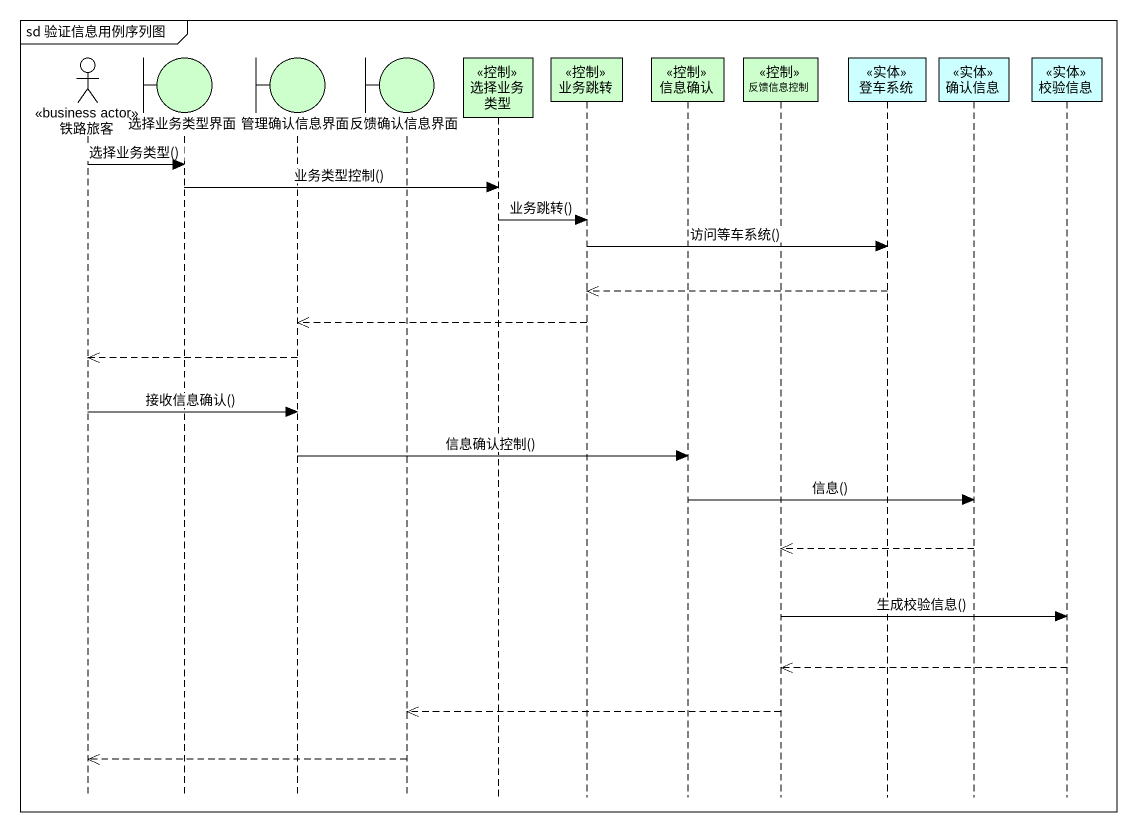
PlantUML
@startuml
mainframe sd 验证信息用例序列图
hide footbox
actor 铁路旅客 <<business actor>>
boundary 选择业务类型界面 #CCFFCC
boundary 管理确认信息界面 #CCFFCC
boundary 反馈确认信息界面 #CCFFCC
participant 选择业务类型 <<控制>> #CCFFCC
participant 业务跳转 <<控制>> #CCFFCC
participant 信息确认 <<控制>> #CCFFCC
participant 反馈信息控制 <<控制>> #CCFFCC
participant 登车系统 <<实体>> #CCFFFF
participant 确认信息 <<实体>> #CCFFFF
participant 校验信息 <<实体>> #CCFFFF

铁路旅客 -> 选择业务类型界面 : 选择业务类型()
选择业务类型界面 -> 选择业务类型 : 业务类型控制()
选择业务类型 -> 业务跳转 : 业务跳转()
业务跳转 -> 登车系统 : 访问等车系统()
登车系统 -->> 业务跳转
业务跳转 -->> 管理确认信息界面
管理确认信息界面 -->> 铁路旅客
铁路旅客 -> 管理确认信息界面 : 接收信息确认()
管理确认信息界面 -> 信息确认 : 信息确认控制()
信息确认 -> 确认信息 : 信息()
确认信息 -->> 反馈信息控制
反馈信息控制 -> 校验信息 : 生成校验信息()
校验信息 -->> 反馈信息控制
反馈信息控制 -->> 反馈确认信息界面
反馈确认信息界面 -->> 铁路旅客
@enduml
